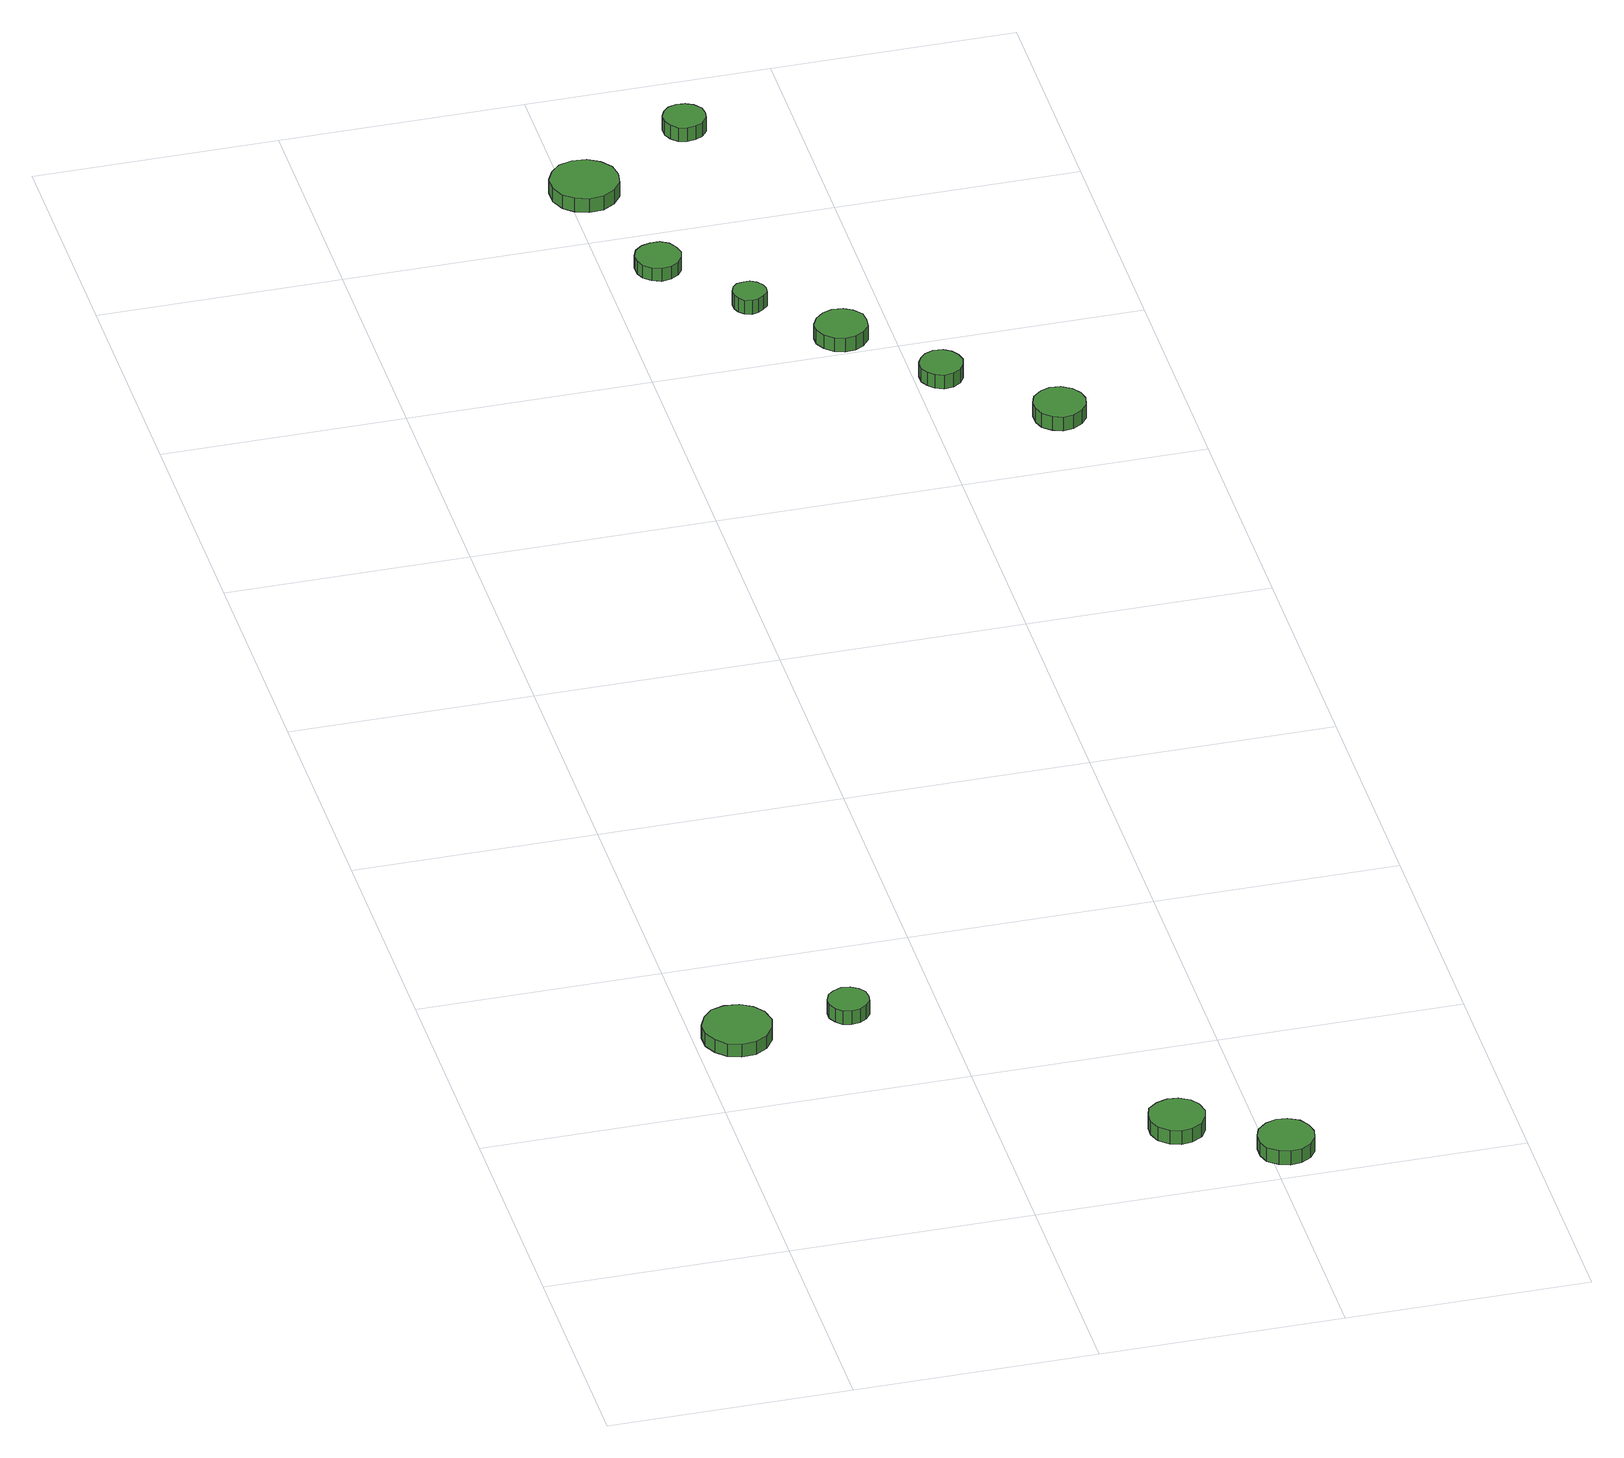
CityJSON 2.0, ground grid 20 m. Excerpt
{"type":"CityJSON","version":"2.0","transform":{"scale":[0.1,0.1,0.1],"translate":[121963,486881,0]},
"CityObjects":{
"tree1":{"type":"SolitaryVegetationObject","attributes":{"function":"something"},"geometry":[{"type":"MultiSurface","lod":"1","boundaries":[[[0,1,2,3,4,5,6,7,8,9,10,11,12,13,14]],[[15,16,17,18,19,20,21,22,23,24,25,26,27,28,29]],[[0,29,28,1]],[[1,28,27,2]],[[2,27,26,3]],[[3,26,25,4]],[[4,25,24,5]],[[5,24,23,6]],[[6,23,22,7]],[[7,22,21,8]],[[8,21,20,9]],[[9,20,19,10]],[[10,19,18,11]],[[11,18,17,12]],[[12,17,16,13]],[[13,16,15,14]],[[14,15,29,0]]]}]},
"tree2":{"type":"SolitaryVegetationObject","attributes":{"function":"something"},"geometry":[{"type":"MultiSurface","lod":"1","boundaries":[[[30,31,32,33,34,35,36,37,38,39,40,41,42,43,44]],[[45,46,47,48,49,50,51,52,53,54,55,56,57,58,59]],[[30,59,58,31]],[[31,58,57,32]],[[32,57,56,33]],[[33,56,55,34]],[[34,55,54,35]],[[35,54,53,36]],[[36,53,52,37]],[[37,52,51,38]],[[38,51,50,39]],[[39,50,49,40]],[[40,49,48,41]],[[41,48,47,42]],[[42,47,46,43]],[[43,46,45,44]],[[44,45,59,30]]]}]},
"tree3":{"type":"SolitaryVegetationObject","attributes":{"function":"something"},"geometry":[{"type":"MultiSurface","lod":"1","boundaries":[[[60,61,62,63,64,65,66,67,68,69,70,71,72,73,74]],[[75,76,77,78,79,80,81,82,83,84,85,86,87,88,89]],[[60,89,88,61]],[[61,88,87,62]],[[62,87,86,63]],[[63,86,85,64]],[[64,85,84,65]],[[65,84,83,66]],[[66,83,82,67]],[[67,82,81,68]],[[68,81,80,69]],[[69,80,79,70]],[[70,79,78,71]],[[71,78,77,72]],[[72,77,76,73]],[[73,76,75,74]],[[74,75,89,60]]]}]},
"tree4":{"type":"SolitaryVegetationObject","attributes":{"function":"something"},"geometry":[{"type":"MultiSurface","lod":"1","boundaries":[[[90,91,92,93,94,95,96,97,98,99,100,101,102,103,104]],[[105,106,107,108,109,110,111,112,113,114,115,116,117,118,119]],[[90,119,118,91]],[[91,118,117,92]],[[92,117,116,93]],[[93,116,115,94]],[[94,115,114,95]],[[95,114,113,96]],[[96,113,112,97]],[[97,112,111,98]],[[98,111,110,99]],[[99,110,109,100]],[[100,109,108,101]],[[101,108,107,102]],[[102,107,106,103]],[[103,106,105,104]],[[104,105,119,90]]]}]},
"tree5":{"type":"SolitaryVegetationObject","attributes":{"function":"something"},"geometry":[{"type":"MultiSurface","lod":"1","boundaries":[[[120,121,122,123,124,125,126,127,128,129,130,131,132,133,134]],[[135,136,137,138,139,140,141,142,143,144,145,146,147,148,149]],[[120,149,148,121]],[[121,148,147,122]],[[122,147,146,123]],[[123,146,145,124]],[[124,145,144,125]],[[125,144,143,126]],[[126,143,142,127]],[[127,142,141,128]],[[128,141,140,129]],[[129,140,139,130]],[[130,139,138,131]],[[131,138,137,132]],[[132,137,136,133]],[[133,136,135,134]],[[134,135,149,120]]]}]},
"tree6":{"type":"SolitaryVegetationObject","attributes":{"function":"something"},"geometry":[{"type":"MultiSurface","lod":"1","boundaries":[[[150,151,152,153,154,155,156,157,158,159,160,161,162,163,164]],[[165,166,167,168,169,170,171,172,173,174,175,176,177,178,179]],[[150,179,178,151]],[[151,178,177,152]],[[152,177,176,153]],[[153,176,175,154]],[[154,175,174,155]],[[155,174,173,156]],[[156,173,172,157]],[[157,172,171,158]],[[158,171,170,159]],[[159,170,169,160]],[[160,169,168,161]],[[161,168,167,162]],[[162,167,166,163]],[[163,166,165,164]],[[164,165,179,150]]]}]},
"tree7":{"type":"SolitaryVegetationObject","attributes":{"function":"something"},"geometry":[{"type":"MultiSurface","lod":"1","boundaries":[[[180,181,182,183,184,185,186,187,188,189,190,191,192,193,194]],[[195,196,197,198,199,200,201,202,203,204,205,206,207,208,209]],[[180,209,208,181]],[[181,208,207,182]],[[182,207,206,183]],[[183,206,205,184]],[[184,205,204,185]],[[185,204,203,186]],[[186,203,202,187]],[[187,202,201,188]],[[188,201,200,189]],[[189,200,199,190]],[[190,199,198,191]],[[191,198,197,192]],[[192,197,196,193]],[[193,196,195,194]],[[194,195,209,180]]]}]},
"tree8":{"type":"SolitaryVegetationObject","attributes":{"function":"something"},"geometry":[{"type":"MultiSurface","lod":"1","boundaries":[[[210,211,212,213,214,215,216,217,218,219,220,221,222,223,224]],[[225,226,227,228,229,230,231,232,233,234,235,236,237,238,239]],[[210,239,238,211]],[[211,238,237,212]],[[212,237,236,213]],[[213,236,235,214]],[[214,235,234,215]],[[215,234,233,216]],[[216,233,232,217]],[[217,232,231,218]],[[218,231,230,219]],[[219,230,229,220]],[[220,229,228,221]],[[221,228,227,222]],[[222,227,226,223]],[[223,226,225,224]],[[224,225,239,210]]]}]},
"tree9":{"type":"SolitaryVegetationObject","attributes":{"function":"something"},"geometry":[{"type":"MultiSurface","lod":"1","boundaries":[[[240,241,242,243,244,245,246,247,248,249,250,251,252,253,254]],[[255,256,257,258,259,260,261,262,263,264,265,266,267,268,269]],[[240,269,268,241]],[[241,268,267,242]],[[242,267,266,243]],[[243,266,265,244]],[[244,265,264,245]],[[245,264,263,246]],[[246,263,262,247]],[[247,262,261,248]],[[248,261,260,249]],[[249,260,259,250]],[[250,259,258,251]],[[251,258,257,252]],[[252,257,256,253]],[[253,256,255,254]],[[254,255,269,240]]]}]},
"tree10":{"type":"SolitaryVegetationObject","attributes":{"function":"something"},"geometry":[{"type":"MultiSurface","lod":"1","boundaries":[[[270,271,272,273,274,275,276,277,278,279,280,281,282,283,284]],[[285,286,287,288,289,290,291,292,293,294,295,296,297,298,299]],[[270,299,298,271]],[[271,298,297,272]],[[272,297,296,273]],[[273,296,295,274]],[[274,295,294,275]],[[275,294,293,276]],[[276,293,292,277]],[[277,292,291,278]],[[278,291,290,279]],[[279,290,289,280]],[[280,289,288,281]],[[281,288,287,282]],[[282,287,286,283]],[[283,286,285,284]],[[284,285,299,270]]]}]},
"tree11":{"type":"SolitaryVegetationObject","attributes":{"function":"something"},"geometry":[{"type":"MultiSurface","lod":"1","boundaries":[[[300,301,302,303,304,305,306,307,308,309,310,311,312,313,314]],[[315,316,317,318,319,320,321,322,323,324,325,326,327,328,329]],[[300,329,328,301]],[[301,328,327,302]],[[302,327,326,303]],[[303,326,325,304]],[[304,325,324,305]],[[305,324,323,306]],[[306,323,322,307]],[[307,322,321,308]],[[308,321,320,309]],[[309,320,319,310]],[[310,319,318,311]],[[311,318,317,312]],[[312,317,316,313]],[[313,316,315,314]],[[314,315,329,300]]]}]}
},
"vertices":[
[60,285,23],[57,297,23],[50,306,23],[40,312,23],[28,313,23],[17,310,23],[9,302,23],[4,291,23],[4,279,23],[9,269,23],[17,261,23],[28,257,23],[40,258,23],[50,264,23],[57,274,23],[57,274,11],[50,264,11],[40,258,11],[28,257,11],[17,261,11],[9,269,11],[4,279,11],[4,291,11],[9,302,11],[17,310,11],[28,313,11],[40,312,11],[50,306,11],[57,297,11],[60,285,11],
[142,299,22],[141,306,22],[137,311,22],[131,315,22],[124,316,22],[117,313,22],[112,309,22],[109,302,22],[109,295,22],[112,289,22],[117,284,22],[124,282,22],[131,283,22],[137,287,22],[141,292,22],[141,292,9],[137,287,9],[131,283,9],[124,282,9],[117,284,9],[112,289,9],[109,295,9],[109,302,9],[112,309,9],[117,313,9],[124,316,9],[131,315,9],[137,311,9],[141,306,9],[142,299,9],
[358,78,22],[356,88,22],[351,95,22],[342,100,22],[333,101,22],[324,98,22],[316,92,22],[313,83,22],[313,74,22],[316,65,22],[324,58,22],[333,55,22],[342,56,22],[351,61,22],[356,69,22],[356,69,9],[351,61,9],[342,56,9],[333,55,9],[324,58,9],[316,65,9],[313,74,9],[313,83,9],[316,92,9],[324,98,9],[333,101,9],[342,100,9],[351,95,9],[356,88,9],[358,78,9],
[434,29,22],[432,38,22],[427,46,22],[418,51,22],[409,52,22],[400,49,22],[392,42,22],[389,34,22],[389,24,22],[392,15,22],[400,9,22],[409,6,22],[418,7,22],[427,12,22],[432,19,22],[432,19,9],[427,12,9],[418,7,9],[409,6,9],[400,9,9],[392,15,9],[389,24,9],[389,34,9],[392,42,9],[400,49,9],[409,52,9],[418,51,9],[427,46,9],[432,38,9],[434,29,9],
[263,1352,14],[261,1359,14],[257,1366,14],[250,1370,14],[242,1370,14],[235,1368,14],[229,1363,14],[226,1356,14],[226,1348,14],[229,1341,14],[235,1336,14],[242,1333,14],[250,1334,14],[257,1338,14],[261,1344,14],[261,1344,2],[257,1338,2],[250,1334,2],[242,1333,2],[235,1336,2],[229,1341,2],[226,1348,2],[226,1356,2],[229,1363,2],[235,1368,2],[242,1370,2],[250,1370,2],[257,1366,2],[261,1359,2],[263,1352,2],
[242,1468,15],[240,1479,15],[233,1488,15],[223,1494,15],[211,1495,15],[200,1492,15],[192,1484,15],[187,1474,15],[187,1462,15],[192,1451,15],[200,1444,15],[211,1440,15],[223,1441,15],[233,1447,15],[240,1456,15],[240,1456,2],[233,1447,2],[223,1441,2],[211,1440,2],[200,1444,2],[192,1451,2],[187,1462,2],[187,1474,2],[192,1484,2],[200,1492,2],[211,1495,2],[223,1494,2],[233,1488,2],[240,1479,2],[242,1468,2],
[315,1286,14],[314,1291,14],[310,1296,14],[305,1299,14],[300,1299,14],[294,1298,14],[290,1294,14],[288,1289,14],[288,1283,14],[290,1278,14],[294,1274,14],[300,1272,14],[305,1273,14],[310,1276,14],[314,1280,14],[314,1280,1],[310,1276,1],[305,1273,1],[300,1272,1],[294,1274,1],[290,1278,1],[288,1283,1],[288,1289,1],[290,1294,1],[294,1298,1],[300,1299,1],[305,1299,1],[310,1296,1],[314,1291,1],[315,1286,1],
[380,1222,15],[379,1231,15],[373,1238,15],[366,1242,15],[357,1243,15],[349,1240,15],[342,1234,15],[338,1226,15],[338,1218,15],[342,1210,15],[349,1204,15],[357,1201,15],[366,1202,15],[373,1206,15],[379,1213,15],[379,1213,2],[373,1206,2],[366,1202,2],[357,1201,2],[349,1204,2],[342,1210,2],[338,1218,2],[338,1226,2],[342,1234,2],[349,1240,2],[357,1243,2],[366,1242,2],[373,1238,2],[379,1231,2],[380,1222,2],
[439,1147,17],[437,1154,17],[433,1160,17],[427,1164,17],[419,1165,17],[412,1162,17],[407,1157,17],[404,1151,17],[404,1143,17],[407,1137,17],[412,1132,17],[419,1129,17],[427,1130,17],[433,1134,17],[437,1140,17],[437,1140,4],[433,1134,4],[427,1130,4],[419,1129,4],[412,1132,4],[407,1137,4],[404,1143,4],[404,1151,4],[407,1157,4],[412,1162,4],[419,1165,4],[427,1164,4],[433,1160,4],[437,1154,4],[439,1147,4],
[330,1535,14],[329,1542,14],[324,1548,14],[318,1551,14],[311,1552,14],[304,1550,14],[299,1545,14],[296,1539,14],[296,1531,14],[299,1525,14],[304,1520,14],[311,1518,14],[318,1519,14],[324,1522,14],[329,1528,14],[329,1528,1],[324,1522,1],[318,1519,1],[311,1518,1],[304,1520,1],[299,1525,1],[296,1531,1],[296,1539,1],[299,1545,1],[304,1550,1],[311,1552,1],[318,1551,1],[324,1548,1],[329,1542,1],[330,1535,1],
[518,1068,19],[516,1076,19],[511,1083,19],[503,1088,19],[494,1089,19],[486,1086,19],[479,1080,19],[476,1072,19],[476,1063,19],[479,1055,19],[486,1049,19],[494,1046,19],[503,1047,19],[511,1052,19],[516,1059,19],[516,1059,6],[511,1052,6],[503,1047,6],[494,1046,6],[486,1049,6],[479,1055,6],[476,1063,6],[476,1072,6],[479,1080,6],[486,1086,6],[494,1089,6],[503,1088,6],[511,1083,6],[516,1076,6],[518,1068,6]
]}
